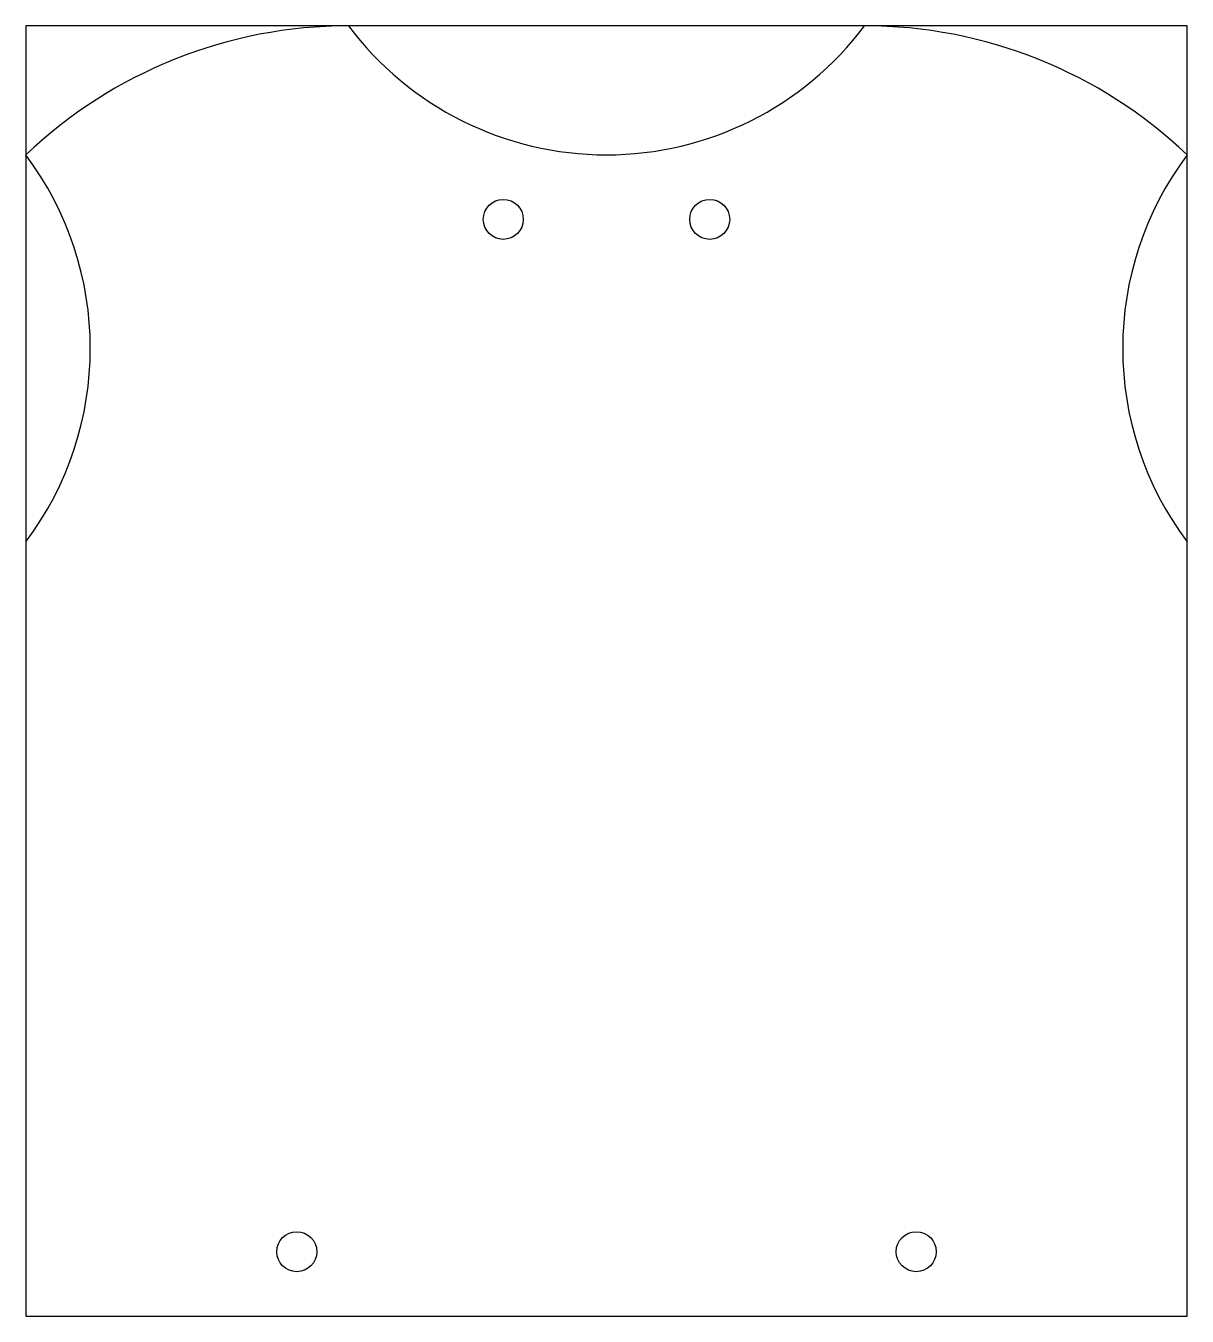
# Model space of a CAD drawing. Header units: millimetres. Extents: x 0 to 90, y 0 to 100.
import ezdxf

# ---------------------------------------------------------------- set-up
doc = ezdxf.new("R2010")
doc.units = ezdxf.units.MM
doc.layers.get('0').update_dxf_attribs({"linetype": 'CONTINUOUS'})

msp = doc.modelspace()

# ---------------------------------------------------------------- linework, layer by layer
msp.add_lwpolyline([(0, 0), (90, 0), (90, 100), (0, 100)], close=True)
for centre in [(37, 85), (53, 85), (21, 5), (69, 5)]:
    msp.add_circle(centre, 1.55)
for centre, radius, start, end in [((65, 63.75), 36.25, 46.3972, 90), ((25, 63.75), 36.25, 90, 133.6028), ((45, 115), 25, 216.8699, 323.1301), ((-20, 75), 25, -36.8699, 36.8699), ((110, 75), 25, 143.1301, 216.8699)]:
    msp.add_arc(centre, radius, start, end)

doc.saveas('drawing.dxf')
